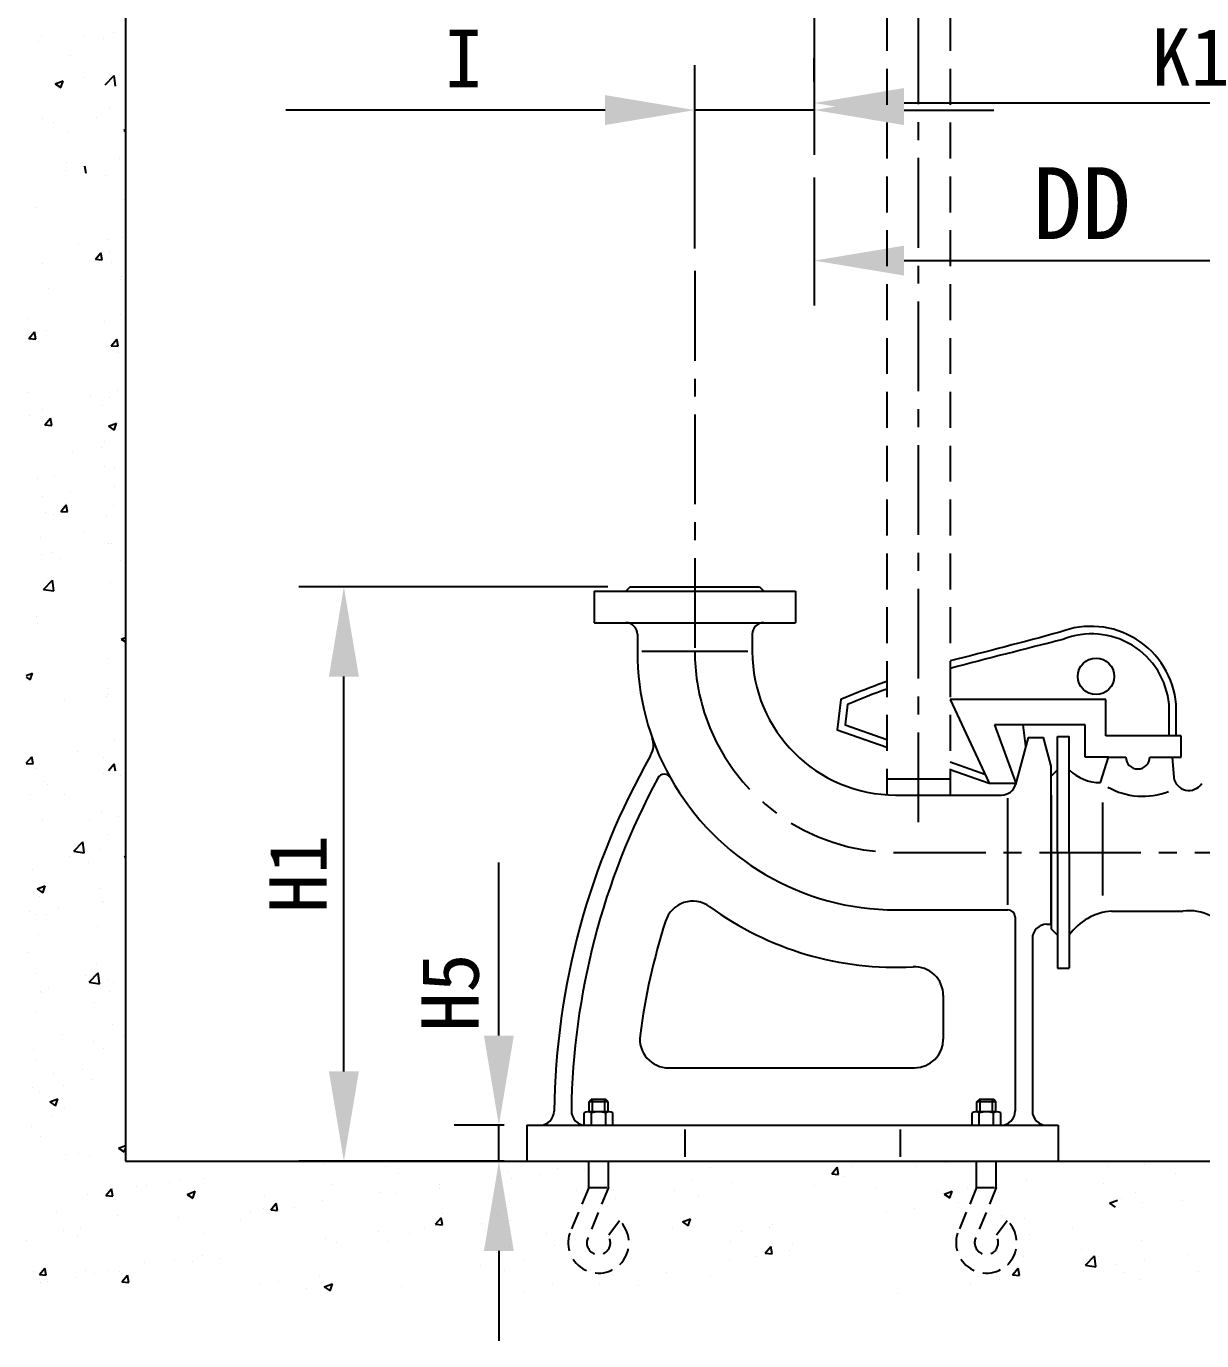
# Model space of a CAD drawing. Extents: x 1620 to 2878, y -792 to 791.
# Drawn here: x 1661.14 to 1693.87, y 486.06 to 522.67 of the extents above; entities that cross this region are included whole.
import ezdxf
from ezdxf.enums import TextEntityAlignment as Align

# ---------------------------------------------------------------- set-up
doc = ezdxf.new("R2010")
doc.units = 0
doc.header["$MEASUREMENT"] = 0
doc.linetypes.add('CENTERX2', pattern=[4, 2.5, -0.5, 0.5, -0.5])
doc.linetypes.add('DASHEDX2', pattern=[1.5, 1, -0.5])
doc.layers.get('0').update_dxf_attribs({"linetype": 'CONTINUOUS'})
doc.layers.get('DEFPOINTS').update_dxf_attribs({"linetype": 'CONTINUOUS'})
for name, color, linetype in [('1', 7, 'CONTINUOUS'), ('2', 1, 'CONTINUOUS'), ('3', 2, 'DASHEDX2'), ('5', 4, 'CENTERX2')]:
    doc.layers.add(name, color=color, linetype=linetype)
doc.styles.get("Standard").update_dxf_attribs({"font": 'SimSun.ttf', "width": 0.6})
doc.dimstyles.get("Standard").update_dxf_attribs({"dimtxt": 0.18, "dimasz": 0.18, "dimexe": 0.18, "dimexo": 0.0625, "dimgap": 0.09, "dimtad": 0, "dimtih": 1, "dimtoh": 1, "dimdec": 4, "dimzin": 0, "dimdsep": 46, "dimtxsty": 'Standard', "dimcen": 0.09, "dimadec": 0, "dimazin": 0, "dimtfac": 1, "dimtdec": 4, "dimtofl": 0, "dimtmove": 0, "dimatfit": 3, "dimfxl": 0, "dimtolj": 1, "dimtzin": 0, "dimarcsym": 0})

# ---------------------------------------------------------------- blocks, each defined once
blk = doc.blocks.new('*D393')
at = {"layer": '2', "color": 0, "lineweight": -2}
for p, q in [((1683.08, 534.039), (1683.08, 519.091)), ((1679.753, 516.484), (1679.753, 521.591)), ((1677.253, 520.341), (1668.367, 520.341)), ((1683.08, 520.341), (1679.753, 520.341)), ((1685.58, 520.341), (1688.08, 520.341))]:
    blk.add_line(p, q, dxfattribs=at)
at = {"layer": '2', "color": 0}
for points in [[(1677.253, 520.757), (1677.253, 519.924), (1679.753, 520.341)], [(1685.58, 520.757), (1685.58, 519.924), (1683.08, 520.341)]]:
    blk.add_solid(points, dxfattribs=at)
at = {"layer": 'DEFPOINTS', "color": 0}
for p in [(1683.08, 534.664), (1679.753, 520.341), (1679.753, 515.859)]:
    blk.add_point(p, dxfattribs=at)
at = {"layer": '2', "color": 0, "insert": (1669.526, 522.222), "char_height": 2.5, "attachment_point": 5}
blk.add_mtext('\\A1;{ }', dxfattribs=at)
blk = doc.blocks.new('*D394')
at = {"layer": '2', "color": 0, "lineweight": -2}
for p, q in [((1683.08, 521.141), (1683.08, 521.788)), ((1704.044, 500.266), (1704.044, 521.788)), ((1685.58, 520.538), (1701.544, 520.538))]:
    blk.add_line(p, q, dxfattribs=at)
at = {"layer": '2', "color": 0}
for points in [[(1685.58, 520.954), (1685.58, 520.121), (1683.08, 520.538)], [(1701.544, 520.954), (1701.544, 520.121), (1704.044, 520.538)]]:
    blk.add_solid(points, dxfattribs=at)
at = {"layer": 'DEFPOINTS', "color": 0}
for p in [(1683.08, 520.516), (1704.044, 520.538), (1704.044, 499.641)]:
    blk.add_point(p, dxfattribs=at)
at = {"layer": '2', "color": 0, "insert": (1693.562, 522.42), "char_height": 2.5, "attachment_point": 5}
blk.add_mtext('\\A1;{ }', dxfattribs=at)
blk = doc.blocks.new('*D395')
at = {"layer": '2', "color": 0, "lineweight": -2}
for p, q in [((1674.297, 494.562), (1674.297, 499.379)), ((1674.448, 492.062), (1673.047, 492.062)), ((1674.297, 491.062), (1674.297, 492.062)), ((1674.448, 491.062), (1673.047, 491.062)), ((1674.297, 488.562), (1674.297, 486.062))]:
    blk.add_line(p, q, dxfattribs=at)
at = {"layer": '2', "color": 0}
for points in [[(1673.88, 494.562), (1674.713, 494.562), (1674.297, 492.062)], [(1673.88, 488.562), (1674.713, 488.562), (1674.297, 491.062)]]:
    blk.add_solid(points, dxfattribs=at)
at = {"layer": 'DEFPOINTS', "color": 0}
for p in [(1674.297, 492.062), (1675.073, 492.062), (1675.073, 491.062)]:
    blk.add_point(p, dxfattribs=at)
at = {"layer": '2', "color": 0, "insert": (1672.415, 498.221), "char_height": 2.5, "attachment_point": 5, "rotation": 90}
blk.add_mtext('\\A1;{ }', dxfattribs=at)
blk = doc.blocks.new('*D396')
at = {"layer": '2', "color": 0, "lineweight": -2}
for p, q in [((1677.328, 507.062), (1668.73, 507.062)), ((1669.98, 493.562), (1669.98, 504.562)), ((1674.448, 491.062), (1668.73, 491.062))]:
    blk.add_line(p, q, dxfattribs=at)
at = {"layer": '2', "color": 0}
for points in [[(1669.563, 504.562), (1670.397, 504.562), (1669.98, 507.062)], [(1669.563, 493.562), (1670.397, 493.562), (1669.98, 491.062)]]:
    blk.add_solid(points, dxfattribs=at)
at = {"layer": 'DEFPOINTS', "color": 0}
for p in [(1669.98, 507.062), (1677.953, 507.062), (1675.073, 491.062)]:
    blk.add_point(p, dxfattribs=at)
at = {"layer": '2', "color": 0, "insert": (1668.098, 499.062), "char_height": 2.5, "attachment_point": 5, "rotation": 90}
blk.add_mtext('\\A1;{ }', dxfattribs=at)
blk = doc.blocks.new('*D406')
at = {"layer": '2', "color": 0, "lineweight": -2}
for p, q in [((1683.08, 518.466), (1683.08, 514.898)), ((1697.979, 512.477), (1697.979, 517.398)), ((1685.58, 516.148), (1695.479, 516.148))]:
    blk.add_line(p, q, dxfattribs=at)
at = {"layer": '2', "color": 0}
for points in [[(1685.58, 516.565), (1685.58, 515.731), (1683.08, 516.148)], [(1695.479, 516.565), (1695.479, 515.731), (1697.979, 516.148)]]:
    blk.add_solid(points, dxfattribs=at)
at = {"layer": 'DEFPOINTS', "color": 0}
for p in [(1683.08, 519.091), (1697.979, 516.148), (1697.979, 511.852)]:
    blk.add_point(p, dxfattribs=at)

msp = doc.modelspace()

# ---------------------------------------------------------------- linework, layer by layer
at = {"layer": '1'}
for p, q in [((1663.89678, 534.66408), (1663.89678, 491.06232)), ((1663.89678, 534.66408), (1663.89678, 502.22232)), ((1663.56866, 522.50673), (1663.56866, 522.50673)), ((1661.47831, 522.24891), (1661.47831, 522.24891)), ((1661.57318, 522.39382), (1661.57318, 522.39382)), ((1662.76757, 522.40127), (1662.76757, 522.40127)), ((1663.28142, 522.32164), (1663.28142, 522.32164)), ((1662.35826, 521.86553), (1662.35826, 521.86553)), ((1661.92575, 521.13915), (1661.92575, 521.13915)), ((1661.94057, 521.07362), (1662.16462, 521.15963)), ((1661.94057, 521.07362), (1662.09974, 520.96626)), ((1661.97006, 521.12489), (1661.97006, 521.12489)), ((1662.09969, 520.9663), (1662.16458, 521.15967)), ((1662.72684, 521.24462), (1662.72684, 521.24462)), ((1663.33254, 521.04817), (1663.58178, 521.30793)), ((1663.61709, 521.00407), (1663.58173, 521.30798)), ((1663.67829, 521.05272), (1663.67829, 521.05272)), ((1663.46718, 520.42644), (1663.46718, 520.42644)), ((1661.60099, 520.1061), (1661.60099, 520.1061)), ((1661.88501, 519.9825), (1661.88501, 519.9825)), ((1663.09695, 520.14205), (1663.09695, 520.14205)), ((1662.28044, 519.73501), (1662.28044, 519.73501)), ((1663.85067, 519.78524), (1663.89678, 519.80294)), ((1663.85067, 519.78524), (1663.89678, 519.75414)), ((1662.25513, 518.87994), (1662.25513, 518.87994)), ((1663.72985, 518.98769), (1663.72985, 518.98769)), ((1662.24152, 518.66975), (1662.24152, 518.66975)), ((1662.80641, 518.57453), (1662.76941, 518.77512)), ((1663.33507, 518.51712), (1663.33507, 518.51712)), ((1663.86465, 517.84441), (1663.86465, 517.84441)), ((1661.41331, 517.61782), (1661.41331, 517.61782)), ((1662.59245, 516.62177), (1662.59245, 516.62177)), ((1663.39354, 516.72723), (1663.39354, 516.72723)), ((1663.82574, 516.77915), (1663.82574, 516.77915)), ((1663.05919, 516.18421), (1663.21346, 516.36806)), ((1663.25041, 516.16752), (1663.21341, 516.3681)), ((1663.45775, 516.37431), (1663.45775, 516.37431)), ((1661.59155, 516.05397), (1661.59155, 516.05397)), ((1663.05919, 516.18421), (1663.25046, 516.16748)), ((1663.50357, 516.08358), (1663.50357, 516.08358)), ((1663.76366, 515.62467), (1663.76366, 515.62467)), ((1663.78683, 515.71389), (1663.78683, 515.71389)), ((1661.75063, 515.35965), (1661.75063, 515.35965)), ((1661.1587, 514.52917), (1661.1587, 514.52917)), ((1663.32563, 514.46498), (1663.32563, 514.46498)), ((1663.74792, 514.64863), (1663.74792, 514.64863)), ((1661.20796, 513.978), (1661.36223, 514.16185)), ((1661.39918, 513.96131), (1661.36218, 514.1619)), ((1661.45943, 514.14465), (1661.45943, 514.14465)), ((1661.70989, 514.203), (1661.70989, 514.203)), ((1661.20796, 513.978), (1661.39923, 513.96127)), ((1663.50319, 513.77719), (1663.65746, 513.96105)), ((1663.50319, 513.77719), (1663.69446, 513.76046)), ((1663.69441, 513.7605), (1663.65741, 513.96109)), ((1663.709, 513.58337), (1663.709, 513.58337)), ((1661.21026, 512.46414), (1661.21026, 512.46414)), ((1662.91849, 512.39197), (1662.91849, 512.39197)), ((1663.44831, 512.32218), (1663.44831, 512.32218)), ((1663.67009, 512.51811), (1663.67009, 512.51811)), ((1661.58212, 512.00184), (1661.58212, 512.00184)), ((1663.25915, 512.10438), (1663.25915, 512.10438)), ((1661.23819, 511.83832), (1661.23819, 511.83832)), ((1661.65197, 511.57099), (1661.80624, 511.75484)), ((1661.65197, 511.57099), (1661.84324, 511.55425)), ((1661.84318, 511.5543), (1661.80618, 511.75488)), ((1663.42494, 511.53542), (1663.649, 511.62143)), ((1663.42494, 511.53542), (1663.58412, 511.42806)), ((1663.58406, 511.4281), (1663.64895, 511.62147)), ((1663.31536, 511.12304), (1663.31536, 511.12304)), ((1663.63118, 511.45285), (1663.63118, 511.45285)), ((1662.41733, 510.84226), (1662.41733, 510.84226)), ((1663.21841, 510.94773), (1663.21841, 510.94773)), ((1663.31619, 510.41285), (1663.31619, 510.41285)), ((1663.59227, 510.38759), (1663.59227, 510.38759)), ((1661.45, 510.09252), (1661.45, 510.09252)), ((1661.93023, 510.14767), (1661.93023, 510.14767)), ((1662.37659, 509.68561), (1662.37659, 509.68561)), ((1663.58853, 509.84517), (1663.58853, 509.84517)), ((1661.5755, 509.58015), (1661.5755, 509.58015)), ((1662.09597, 509.16397), (1662.25024, 509.34782)), ((1662.21677, 509.3899), (1662.21677, 509.3899)), ((1662.28719, 509.14728), (1662.25019, 509.34787)), ((1663.55336, 509.32233), (1663.55336, 509.32233)), ((1661.65869, 509.1302), (1661.65869, 509.1302)), ((1661.89132, 509.08241), (1661.89132, 509.08241)), ((1662.09597, 509.16397), (1662.28724, 509.14724)), ((1663.36692, 509.05802), (1663.36692, 509.05802)), ((1662.74671, 508.58305), (1662.74671, 508.58305)), ((1661.53477, 508.42349), (1661.53477, 508.42349)), ((1663.43888, 508.27004), (1663.43888, 508.27004)), ((1663.51445, 508.25707), (1663.51445, 508.25707)), ((1661.57268, 507.94971), (1661.57268, 507.94971)), ((1661.85241, 508.01715), (1661.85241, 508.01715)), ((1662.05557, 507.86127), (1662.05557, 507.86127)), ((1663.7638, 507.7891), (1663.7638, 507.7891)), ((1661.61438, 506.99047), (1661.86362, 507.25023)), ((1661.89892, 506.94638), (1661.86356, 507.25028)), ((1661.90489, 507.32093), (1661.90489, 507.32093)), ((1663.47553, 507.19181), (1663.47553, 507.19181)), ((1661.61438, 506.99047), (1661.89898, 506.94633)), ((1661.8135, 506.95189), (1661.8135, 506.95189)), ((1663.88511, 506.43034), (1663.88511, 506.43034)), ((1661.43242, 506.22609), (1661.43242, 506.22609)), ((1661.44056, 506.04038), (1661.44056, 506.04038)), ((1663.77783, 505.60608), (1663.89678, 505.65174)), ((1663.81536, 505.72407), (1663.81536, 505.72407)), ((1663.77783, 505.60608), (1663.89678, 505.52585)), ((1681.23257, 505.26232), (1678.28198, 505.26232)), ((1663.39771, 505.06129), (1663.39771, 505.06129)), ((1661.13629, 504.59209), (1661.31318, 504.65999)), ((1661.13629, 504.54216), (1661.24829, 504.46662)), ((1661.24823, 504.46666), (1661.31312, 504.66003)), ((1663.42944, 504.21791), (1663.42944, 504.21791)), ((1662.20147, 503.90611), (1662.20147, 503.90611)), ((1663.3588, 503.99603), (1663.3588, 503.99603)), ((1663.41341, 504.06566), (1663.41341, 504.06566)), ((1686.86589, 503.92424), (1687.94873, 501.59263)), ((1691.19723, 503.92424), (1686.86589, 503.92424)), ((1691.19723, 502.9105), (1691.19723, 503.92424)), ((1688.09888, 503.21462), (1688.69273, 501.59263)), ((1690.62198, 503.21462), (1688.09888, 503.21462)), ((1688.96903, 502.62378), (1688.8969, 503.21462)), ((1690.62198, 502.32071), (1690.62198, 503.21462)), ((1663.58908, 502.81996), (1663.58908, 502.81996)), ((1689.85339, 502.88792), (1690.18206, 502.88792)), ((1689.85339, 499.66232), (1689.85339, 502.88792)), ((1690.18206, 499.66232), (1690.18206, 502.88792)), ((1693.29523, 502.9105), (1691.19723, 502.9105)), ((1693.29523, 502.32071), (1693.29523, 502.9105)), ((1661.13629, 502.14795), (1661.28702, 502.32758)), ((1661.32396, 502.12704), (1661.28696, 502.32763)), ((1662.55556, 502.4623), (1662.55556, 502.4623)), ((1661.13629, 502.14343), (1661.32402, 502.127)), ((1661.43113, 501.98825), (1661.43113, 501.98825)), ((1663.29732, 502.30859), (1663.29732, 502.30859)), ((1663.42798, 501.94293), (1663.58225, 502.12678)), ((1663.61919, 501.92624), (1663.58219, 502.12682)), ((1689.67295, 499.66232), (1689.67295, 502.06232)), ((1689.85339, 501.96632), (1689.67295, 501.78588)), ((1691.2691, 502.32071), (1690.62198, 502.32071)), ((1691.04796, 501.61052), (1691.2691, 502.32071)), ((1691.2691, 502.32071), (1691.75547, 502.32071)), ((1692.42079, 502.32071), (1693.04653, 502.32071)), ((1693.04653, 502.32071), (1693.29523, 502.32071)), ((1693.04653, 502.32071), (1693.08873, 501.75184)), ((1661.61894, 501.62559), (1661.61894, 501.62559)), ((1663.28098, 501.86551), (1663.28098, 501.86551)), ((1663.75073, 501.80749), (1663.75073, 501.80749)), ((1686.85931, 501.70465), (1685.09931, 501.70465)), ((1687.94873, 501.59263), (1688.69273, 501.59263)), ((1661.24421, 501.26555), (1661.24421, 501.26555)), ((1661.72977, 501.54143), (1661.72977, 501.54143)), ((1662.19789, 501.28564), (1662.19789, 501.28564)), ((1688.47295, 498.20764), (1688.47295, 501.17275)), ((1691.10366, 501.05396), (1691.10366, 498.46583)), ((1661.58003, 500.56033), (1661.58003, 500.56033)), ((1662.90891, 500.54538), (1662.90891, 500.54538)), ((1663.24207, 500.80025), (1663.24207, 500.80025)), ((1663.70999, 500.65084), (1663.70999, 500.65084)), ((1663.42001, 500.16578), (1663.42001, 500.16578)), ((1662.46288, 499.69679), (1662.71213, 499.95655)), ((1662.74742, 499.6527), (1662.71206, 499.9566)), ((1662.32929, 499.55819), (1662.32929, 499.55819)), ((1662.46288, 499.69679), (1662.74748, 499.65265)), ((1663.20315, 499.73499), (1663.20315, 499.73499)), ((1663.87199, 499.53591), (1663.89678, 499.56546)), ((1663.87199, 499.53591), (1663.89678, 499.53374)), ((1689.67295, 499.66232), (1689.67295, 497.53876)), ((1689.85339, 499.66232), (1689.85339, 496.43672)), ((1690.18206, 499.66232), (1690.18206, 496.43672)), ((1661.29577, 499.20052), (1661.29577, 499.20052)), ((1662.86817, 499.38872), (1662.86817, 499.38872)), ((1661.442, 498.64464), (1661.66606, 498.73065)), ((1661.60111, 498.53732), (1661.666, 498.73069)), ((1663.16424, 498.66973), (1663.16424, 498.66973)), ((1661.442, 498.64464), (1661.60118, 498.53728)), ((1661.5022, 498.4298), (1661.5022, 498.4298)), ((1661.22526, 498.02114), (1661.22526, 498.02114)), ((1661.42169, 497.93612), (1661.42169, 497.93612)), ((1661.69264, 497.9316), (1661.69264, 497.9316)), ((1662.02635, 498.12661), (1662.02635, 498.12661)), ((1663.23829, 498.28616), (1663.23829, 498.28616)), ((1663.28789, 498.25646), (1663.28789, 498.25646)), ((1691.36022, 498.02663), (1693.3447, 498.02663)), ((1663.12533, 497.60447), (1663.12533, 497.60447)), ((1661.46329, 497.36454), (1661.46329, 497.36454)), ((1689.85339, 497.35832), (1689.67295, 497.53876)), ((1661.18453, 496.86449), (1661.18453, 496.86449)), ((1663.08642, 496.53921), (1663.08642, 496.53921)), ((1661.42438, 496.29928), (1661.42438, 496.29928)), ((1662.77772, 496.22424), (1662.77772, 496.22424)), ((1662.88714, 496.04995), (1663.13638, 496.30971)), ((1663.17167, 496.00586), (1663.13631, 496.30976)), ((1663.41057, 496.11365), (1663.41057, 496.11365)), ((1689.85339, 496.43672), (1690.18206, 496.43672)), ((1661.54437, 495.79331), (1661.54437, 495.79331)), ((1661.55465, 495.76193), (1661.55465, 495.76193)), ((1661.7442, 495.86657), (1661.7442, 495.86657)), ((1662.88714, 496.04995), (1663.17174, 496.00581)), ((1663.45243, 495.7944), (1663.45243, 495.7944)), ((1663.57561, 496.02799), (1663.57561, 496.02799)), ((1663.04751, 495.47395), (1663.04751, 495.47395)), ((1661.38547, 495.23402), (1661.38547, 495.23402)), ((1663.53487, 494.87134), (1663.53487, 494.87134)), ((1662.14108, 494.59765), (1662.14108, 494.59765)), ((1663.0086, 494.40869), (1663.0086, 494.40869)), ((1663.84931, 494.52547), (1663.84931, 494.52547)), ((1661.34656, 494.16876), (1661.34656, 494.16876)), ((1663.27845, 494.20432), (1663.27845, 494.20432)), ((1661.41225, 493.88399), (1661.41225, 493.88399)), ((1662.69305, 493.60922), (1662.69305, 493.60922)), ((1661.89196, 493.50376), (1661.89196, 493.50376)), ((1662.17902, 493.18137), (1662.17902, 493.18137)), ((1662.96968, 493.34343), (1662.96968, 493.34343)), ((1661.30765, 493.1035), (1661.30765, 493.1035)), ((1661.51792, 492.96247), (1661.51792, 492.96247)), ((1661.79488, 492.7153), (1662.01894, 492.80131)), ((1661.79488, 492.7153), (1661.95406, 492.60794)), ((1661.95399, 492.60798), (1662.01888, 492.80135)), ((1662.19264, 492.53263), (1662.19264, 492.53263)), ((1661.85123, 492.3471), (1661.85123, 492.3471)), ((1661.26874, 492.03824), (1661.26874, 492.03824)), ((1661.53494, 491.74118), (1661.53494, 491.74118)), ((1676.8072, 492.06232), (1677.33869, 492.06232)), ((1687.6072, 492.06232), (1688.13869, 492.06232)), ((1663.70499, 491.42692), (1663.89678, 491.50054)), ((1663.70499, 491.42692), (1663.86416, 491.31955)), ((1663.86409, 491.3196), (1663.89678, 491.41701)), ((1662.22135, 491.24454), (1662.22135, 491.24454)), ((1662.58951, 491.2637), (1662.58951, 491.2637)), ((1662.89186, 491.21291), (1662.89186, 491.21291)), ((1667.71421, 491.04717), (1667.71421, 491.04717)), ((1669.41732, 491.04306), (1669.41732, 491.04306)), ((1669.42244, 490.975), (1669.42244, 490.975)), ((1669.44751, 491.04459), (1669.44751, 491.04459)), ((1673.36676, 491.05126), (1673.36676, 491.05126)), ((1686.72187, 491.01623), (1686.72187, 491.01623)), ((1692.26447, 490.97245), (1692.26447, 490.97245)), ((1671.13067, 490.90282), (1671.13067, 490.90282)), ((1671.50057, 490.73092), (1671.50057, 490.73092)), ((1674.29979, 490.64789), (1674.29979, 490.64789)), ((1674.54713, 490.75847), (1674.54713, 490.75847)), ((1675.46172, 490.68509), (1675.46172, 490.68509)), ((1675.91613, 490.85275), (1675.91613, 490.85275)), ((1676.67366, 490.84465), (1676.67366, 490.84465)), ((1680.18746, 490.89241), (1680.18746, 490.89241)), ((1683.56586, 490.70841), (1683.72013, 490.89226)), ((1683.56586, 490.70841), (1683.75713, 490.69168)), ((1683.75706, 490.69171), (1683.72006, 490.89229)), ((1683.89982, 490.6447), (1683.89982, 490.6447)), ((1684.10363, 490.92283), (1684.10363, 490.92283)), ((1685.92078, 490.91076), (1685.92078, 490.91076)), ((1691.25251, 490.9051), (1691.25251, 490.9051)), ((1693.14694, 490.71082), (1693.14694, 490.71082)), ((1663.35277, 490.10866), (1663.50704, 490.29251)), ((1663.40048, 490.24849), (1663.40048, 490.24849)), ((1663.54397, 490.09197), (1663.50697, 490.29255)), ((1664.20157, 490.35395), (1664.20157, 490.35395)), ((1664.49595, 490.37296), (1664.49595, 490.37296)), ((1665.13521, 490.47253), (1665.13521, 490.47253)), ((1665.41351, 490.51351), (1665.41351, 490.51351)), ((1666.11229, 490.57782), (1666.11229, 490.57782)), ((1669.63437, 490.41059), (1669.63437, 490.41059)), ((1672.63967, 490.31356), (1672.63967, 490.31356)), ((1672.65679, 490.42258), (1672.65679, 490.42258)), ((1674.66063, 490.57963), (1674.66063, 490.57963)), ((1679.18225, 490.25273), (1679.18225, 490.25273)), ((1679.67183, 490.54195), (1679.67183, 490.54195)), ((1680.79859, 490.45759), (1680.79859, 490.45759)), ((1683.08829, 490.39759), (1683.08829, 490.39759)), ((1684.79652, 490.32542), (1684.79652, 490.32542)), ((1686.50476, 490.25324), (1686.50476, 490.25324)), ((1688.9861, 490.52767), (1688.9861, 490.52767)), ((1691.12598, 490.44475), (1691.12598, 490.44475)), ((1662.85295, 490.14765), (1662.85295, 490.14765)), ((1663.26901, 490.15219), (1663.26901, 490.15219)), ((1663.35277, 490.10866), (1663.54404, 490.09193)), ((1665.61509, 490.13854), (1665.83915, 490.22455)), ((1665.61509, 490.13854), (1665.77427, 490.03117)), ((1665.77419, 490.03121), (1665.83908, 490.22459)), ((1667.76817, 490.09025), (1667.76817, 490.09025)), ((1667.94324, 489.70705), (1668.09751, 489.8909)), ((1668.13444, 489.69035), (1668.09744, 489.89094)), ((1669.37841, 489.9778), (1669.37841, 489.9778)), ((1670.99475, 490.18266), (1670.99475, 490.18266)), ((1671.42773, 490.15401), (1671.42773, 490.15401)), ((1674.58887, 489.9314), (1674.58887, 489.9314)), ((1679.86583, 490.11361), (1679.86583, 490.11361)), ((1686.69906, 490.14552), (1686.92312, 490.23152)), ((1686.69906, 490.14552), (1686.85823, 490.03815)), ((1686.85816, 490.03817), (1686.92305, 490.23155)), ((1691.29787, 489.88924), (1691.52193, 489.97524)), ((1691.29787, 489.88924), (1691.45705, 489.78187)), ((1691.62945, 490.03672), (1691.62945, 490.03672)), ((1692.01928, 490.20248), (1692.01928, 490.20248)), ((1692.22556, 489.90719), (1692.22556, 489.90719)), ((1693.33768, 489.96454), (1693.33768, 489.96454)), ((1661.96636, 489.62852), (1661.96636, 489.62852)), ((1663.67459, 489.55634), (1663.67459, 489.55634)), ((1667.39374, 489.62292), (1667.39374, 489.62292)), ((1667.73541, 489.75248), (1667.73541, 489.75248)), ((1667.94324, 489.70705), (1668.13451, 489.69031)), ((1668.60568, 489.78248), (1668.60568, 489.78248)), ((1672.72268, 489.61106), (1672.72268, 489.61106)), ((1674.26088, 489.58263), (1674.26088, 489.58263)), ((1685.07896, 489.64865), (1685.07896, 489.64865)), ((1685.88005, 489.75411), (1685.88005, 489.75411)), ((1662.64107, 489.19868), (1662.64107, 489.19868)), ((1665.38282, 489.48417), (1665.38282, 489.48417)), ((1667.09106, 489.41199), (1667.09106, 489.41199)), ((1672.21575, 489.19546), (1672.21575, 489.19546)), ((1672.5337, 489.30543), (1672.68797, 489.48928)), ((1672.5337, 489.30543), (1672.72497, 489.2887)), ((1672.61788, 489.35732), (1672.61788, 489.35732)), ((1672.7249, 489.28873), (1672.6879, 489.48932)), ((1673.81881, 489.31751), (1673.81881, 489.31751)), ((1674.6199, 489.42297), (1674.6199, 489.42297)), ((1679.14334, 489.18747), (1679.14334, 489.18747)), ((1679.41153, 489.3697), (1679.63559, 489.45571)), ((1679.41153, 489.3697), (1679.57071, 489.26233)), ((1679.57064, 489.26236), (1679.63552, 489.45573)), ((1681.84606, 489.22303), (1681.84606, 489.22303)), ((1681.92154, 489.30342), (1681.92154, 489.30342)), ((1688.94718, 489.46241), (1688.94718, 489.46241)), ((1690.28416, 489.18263), (1690.28416, 489.18263)), ((1661.152, 488.84246), (1661.152, 488.84246)), ((1662.16959, 489.12924), (1662.16959, 489.12924)), ((1662.55866, 488.98637), (1662.55866, 488.98637)), ((1666.05754, 489.05433), (1666.05754, 489.05433)), ((1669.474, 488.90997), (1669.474, 488.90997)), ((1669.78482, 488.78642), (1669.78482, 488.78642)), ((1670.95584, 489.1174), (1670.95584, 489.1174)), ((1671.18223, 488.8378), (1671.18223, 488.8378)), ((1671.79785, 489.05144), (1671.79785, 489.05144)), ((1673.92398, 489.12329), (1673.92398, 489.12329)), ((1675.63221, 489.05111), (1675.63221, 489.05111)), ((1680.75691, 488.83458), (1680.75691, 488.83458)), ((1681.04497, 489.11756), (1681.04497, 489.11756)), ((1689.07222, 489.02308), (1689.07222, 489.02308)), ((1692.18665, 488.84193), (1692.18665, 488.84193)), ((1666.03447, 488.4473), (1666.03447, 488.4473)), ((1674.22197, 488.51737), (1674.22197, 488.51737)), ((1674.5987, 488.69345), (1674.5987, 488.69345)), ((1675.83831, 488.72223), (1675.83831, 488.72223)), ((1681.71463, 488.50221), (1681.8689, 488.68606)), ((1681.71463, 488.50221), (1681.9059, 488.48547)), ((1681.90583, 488.4855), (1681.86883, 488.68608)), ((1682.38281, 488.56699), (1682.38281, 488.56699)), ((1682.46514, 488.76241), (1682.46514, 488.76241)), ((1690.52461, 488.60201), (1690.52461, 488.60201)), ((1690.63276, 488.16582), (1690.882, 488.42559)), ((1690.91729, 488.12171), (1690.88193, 488.42561)), ((1693.47633, 488.4516), (1693.47633, 488.4516)), ((1661.50154, 487.90245), (1661.65581, 488.0863)), ((1661.69274, 487.88576), (1661.65574, 488.08635)), ((1664.41812, 488.24244), (1664.41812, 488.24244)), ((1665.25789, 488.32972), (1665.25789, 488.32972)), ((1665.75083, 488.25534), (1665.75083, 488.25534)), ((1666.55192, 488.3608), (1666.55192, 488.3608)), ((1673.77808, 488.16086), (1673.77808, 488.16086)), ((1674.99002, 488.32041), (1674.99002, 488.32041)), ((1680.72077, 488.32707), (1680.72077, 488.32707)), ((1681.43162, 488.40475), (1681.43162, 488.40475)), ((1688.60033, 487.89979), (1688.7546, 488.08364)), ((1688.79153, 487.88307), (1688.75453, 488.08366)), ((1688.90827, 488.39715), (1688.90827, 488.39715)), ((1690.63276, 488.16582), (1690.91736, 488.12168)), ((1691.0063, 488.40153), (1691.0063, 488.40153)), ((1691.4633, 488.18658), (1691.4633, 488.18658)), ((1692.26439, 488.29205), (1692.26439, 488.29205)), ((1661.32971, 488.00193), (1661.32971, 488.00193)), ((1661.50154, 487.90245), (1661.69281, 487.88572)), ((1661.5255, 487.68905), (1661.5255, 487.68905)), ((1661.71684, 487.72425), (1661.71684, 487.72425)), ((1662.51793, 487.82972), (1662.51793, 487.82972)), ((1662.77513, 488.01713), (1662.77513, 488.01713)), ((1663.03795, 487.92975), (1663.03795, 487.92975)), ((1663.3917, 488.00938), (1663.3917, 488.00938)), ((1663.72987, 487.98927), (1663.72987, 487.98927)), ((1663.79678, 487.70165), (1663.95105, 487.8855)), ((1663.79678, 487.70165), (1663.98805, 487.68491)), ((1663.98797, 487.68495), (1663.95097, 487.88554)), ((1668.16264, 487.71323), (1668.16264, 487.71323)), ((1669.30059, 487.84728), (1669.30059, 487.84728)), ((1674.45675, 488.02207), (1674.45675, 488.02207)), ((1677.46143, 487.8969), (1677.46143, 487.8969)), ((1678.95591, 487.96013), (1678.95591, 487.96013)), ((1680.20315, 487.85544), (1680.20315, 487.85544)), ((1688.2304, 487.76096), (1688.2304, 487.76096)), ((1691.68101, 487.97169), (1691.68101, 487.97169)), ((1692.14774, 487.77667), (1692.14774, 487.77667)), ((1693.79074, 488.00198), (1693.79074, 488.00198)), ((1667.65759, 487.62196), (1667.65759, 487.62196)), ((1668.943, 487.52431), (1668.943, 487.52431)), ((1669.4353, 487.56178), (1669.65935, 487.64779)), ((1669.4353, 487.56178), (1669.59447, 487.45441)), ((1669.5944, 487.45445), (1669.65928, 487.64782)), ((1671.57911, 487.56887), (1671.57911, 487.56887)), ((1674.99557, 487.42452), (1674.99557, 487.42452)), ((1675.7994, 487.65697), (1675.7994, 487.65697)), ((1677.08972, 487.6398), (1677.08972, 487.6398)), ((1678.18219, 487.58938), (1678.18219, 487.58938)), ((1685.40835, 487.38943), (1685.40835, 487.38943)), ((1687.42931, 487.6555), (1687.42931, 487.6555))]:
    msp.add_line(p, q, dxfattribs=at)
at = {"layer": '1', "color": 7}
for p, q in [((1676.95295, 506.94232), (1679.75295, 506.94232)), ((1676.95295, 506.94232), (1676.95295, 506.06232)), ((1677.95295, 507.06232), (1677.83295, 506.94232)), ((1677.95295, 507.06232), (1679.75295, 507.06232)), ((1677.95295, 507.06232), (1679.51673, 507.06232)), ((1679.75295, 507.06232), (1681.55295, 507.06232)), ((1679.75295, 506.94232), (1682.55295, 506.94232)), ((1679.98917, 507.06232), (1681.55295, 507.06232)), ((1681.55295, 507.06232), (1681.67296, 506.94231)), ((1682.55295, 506.94232), (1682.55295, 506.06232)), ((1676.95295, 506.06232), (1679.75295, 506.06232)), ((1679.75295, 506.06232), (1682.55295, 506.06232)), ((1678.15295, 505.74232), (1678.15295, 505.26232)), ((1681.35295, 505.74232), (1681.35295, 505.26232)), ((1689.03295, 502.86232), (1688.68367, 501.55879)), ((1689.03295, 502.86232), (1689.45859, 502.86232)), ((1689.67295, 502.06232), (1689.45859, 502.86232)), ((1689.67295, 497.66232), (1689.67295, 502.06232)), ((1685.35295, 501.26232), (1688.2973, 501.26232)), ((1689.67295, 501.26232), (1689.67295, 498.06232)), ((1685.35295, 498.06232), (1688.47295, 498.06232)), ((1688.67295, 497.86232), (1688.67295, 492.46232)), ((1689.55295, 497.66232), (1689.67295, 497.66232)), ((1689.15295, 497.26232), (1689.15295, 492.46232)), ((1686.67295, 495.67641), (1686.67295, 494.46232)), ((1679.02096, 493.66232), (1685.87295, 493.66232)), ((1675.07295, 492.06232), (1677.75295, 492.06232)), ((1675.07295, 492.06232), (1675.07295, 491.06232)), ((1677.75295, 492.06232), (1689.87295, 492.06232)), ((1679.47295, 491.94232), (1679.47295, 491.18232)), ((1685.47295, 491.94232), (1685.47295, 491.18232)), ((1689.87295, 492.06232), (1689.87295, 491.06232)), ((1663.89678, 491.06232), (1717.91265, 491.06232))]:
    msp.add_line(p, q, dxfattribs=at)
at = {"layer": '1', "color": 7, "linetype": 'Continuous'}
for p, q in [((1676.52019, 492.06232), (1677.6257, 492.06232)), ((1687.32019, 492.06232), (1688.4257, 492.06232))]:
    msp.add_line(p, q, dxfattribs=at)
at = {"layer": '1', "ltscale": 0.5}
for p, q in [((1676.45507, 490.25173), (1676.45507, 490.25173)), ((1687.3431, 490.30235), (1687.3431, 490.30235)), ((1687.52012, 490.26443), (1687.52012, 490.26443)), ((1677.53926, 490.02742), (1677.53926, 490.02742)), ((1687.09199, 489.91367), (1687.09199, 489.91367)), ((1688.21299, 490.18107), (1688.21299, 490.18107)), ((1688.28689, 489.56181), (1688.28689, 489.56181)), ((1677.34045, 488.97894), (1677.34045, 488.97894)), ((1676.32295, 488.34241), (1676.32295, 488.34241)), ((1687.26527, 488.17183), (1687.26527, 488.17183)), ((1688.60033, 487.89979), (1688.7916, 487.88305))]:
    msp.add_line(p, q, dxfattribs=at)
at = {"layer": '1'}
for points in [[(1693.15987, 502.9105), (1693.15987, 503.78907, 0.49866721), (1689.92052, 505.79998, -0.0052716), (1686.85931, 504.99815)], [(1692.95987, 502.9105), (1692.95987, 503.7832, 0.50220348), (1690.00044, 505.59467, 0.0016833), (1686.85931, 504.78993)], [(1685.09931, 504.42535, 0.01252519), (1683.82042, 503.92424), (1683.7189, 503.07945), (1685.09931, 502.59423)], [(1685.09931, 504.21246, 0.01079149), (1684.00509, 503.78472), (1683.93662, 503.21492), (1685.09931, 502.80622)]]:
    msp.add_lwpolyline(points, format="xyb", dxfattribs=at)
for points in [[(1686.85931, 502.18757), (1687.83107, 501.84599)], [(1686.85931, 501.97557), (1687.94873, 501.59263)]]:
    msp.add_lwpolyline(points, dxfattribs=at)
msp.add_circle((1690.92653, 504.56628), 0.50687, dxfattribs=at)
at = {"layer": '1', "color": 7}
for centre, radius, start, end in [((1677.83295, 505.74232), 0.32, 0, 90), ((1681.67295, 505.74232), 0.32, 90, 180), ((1685.35295, 505.26232), 7.2, 180, 209.297734), ((1685.35295, 505.26232), 4, 180, 270), ((1678.00011, 502.65927), 0.6, 330.402213, 19.494974), ((1696.44199, 492.18377), 20.6094, 150.402213, 179.240334), ((1696.44199, 492.18377), 20.1294, 151.670353, 179.191046), ((1678.89949, 501.64114), 0.2, 29.297734, 151.670353), ((1685.35295, 505.26232), 7.2, 209.297734, 270), ((1688.2973, 501.66232), 0.4, 270, 345), ((1679.69773, 497.50484), 0.8, 53.907889, 162.370547), ((1685.35295, 505.26232), 8.8, 233.907889, 273.105041), ((1688.47295, 497.86232), 0.2, 0, 90), ((1696.44199, 492.18377), 18.3694, 162.370547, 172.548411), ((1689.55295, 497.26232), 0.4, 90, 180), ((1685.87295, 495.67641), 0.8, 0, 93.105041), ((1679.02096, 494.46232), 0.8, 172.548411, 270), ((1685.87295, 494.46232), 0.8, 270, 0), ((1675.43443, 492.46232), 0.4, 270, 359.240334), ((1676.71455, 492.46232), 0.4, 179.191046, 270), ((1688.27295, 492.46232), 0.4, 270, 0), ((1689.55295, 492.46232), 0.4, 180, 270)]:
    msp.add_arc(centre, radius, start, end, dxfattribs=at)
at = {"layer": '1'}
for centre, radius, start, end in [((1691.02978, 502.79786), 1.18747, 224.447737, 270.876921), ((1692.08813, 502.32071), 0.33266, 180, 0), ((1693.51195, 501.8186), 0.42845, 188.964223, 326.312899), ((1692.23343, 503.22564), 1.99797, 240.677311, 290.884996), ((1691.47095, 496.45879), 1.57175, 94.039786, 145.088227), ((1693.51971, 496.72734), 1.31102, 28.223801, 97.671337)]:
    msp.add_arc(centre, radius, start, end, dxfattribs=at)
at = {"layer": '3', "color": 2}
for p, q in [((1685.09931, 533.49137), (1685.09931, 501.27037)), ((1686.85931, 533.49137), (1686.85931, 501.26232)), ((1676.8072, 492.7176), (1676.86892, 492.77932)), ((1677.33869, 492.7176), (1676.8072, 492.7176)), ((1676.8072, 492.43353), (1676.8072, 492.7176)), ((1677.27697, 492.77932), (1676.86892, 492.77932)), ((1676.89966, 492.41452), (1676.89966, 492.77932)), ((1677.24623, 492.41452), (1677.24623, 492.77932)), ((1677.33869, 492.7176), (1677.27697, 492.77932)), ((1677.33869, 492.43353), (1677.33869, 492.7176)), ((1687.6072, 492.7176), (1687.66892, 492.77932)), ((1688.13869, 492.7176), (1687.6072, 492.7176)), ((1687.6072, 492.43353), (1687.6072, 492.7176)), ((1688.07697, 492.77932), (1687.66892, 492.77932)), ((1687.69966, 492.41452), (1687.69966, 492.77932)), ((1688.04623, 492.41452), (1688.04623, 492.77932)), ((1688.13869, 492.7176), (1688.07697, 492.77932)), ((1688.13869, 492.43353), (1688.13869, 492.7176)), ((1677.33869, 492.43353), (1676.8072, 492.43353)), ((1688.13869, 492.43353), (1687.6072, 492.43353))]:
    msp.add_line(p, q, dxfattribs=at)
at = {"layer": '3', "color": 2, "linetype": 'Continuous'}
for p, q in [((1676.67403, 492.06232), (1676.67403, 492.40718)), ((1676.87349, 492.06232), (1676.87349, 492.40718)), ((1677.2724, 492.06232), (1677.2724, 492.40718)), ((1677.47186, 492.06232), (1677.47186, 492.40718)), ((1687.47403, 492.06232), (1687.47403, 492.40718)), ((1687.67349, 492.06232), (1687.67349, 492.40718)), ((1688.0724, 492.06232), (1688.0724, 492.40718)), ((1688.27186, 492.06232), (1688.27186, 492.40718))]:
    msp.add_line(p, q, dxfattribs=at)
at = {"layer": '3', "color": 2, "linetype": 'Continuous', "ltscale": 0.5}
for p, q in [((1676.80082, 490.33062), (1676.80082, 491.06232)), ((1677.34507, 490.33062), (1677.34507, 491.06232)), ((1687.60082, 490.33062), (1687.60082, 491.06232)), ((1688.14507, 490.33062), (1688.14507, 491.06232))]:
    msp.add_line(p, q, dxfattribs=at)
at = {"layer": '3', "color": 2, "ltscale": 0.5}
for p, q in [((1676.80082, 490.33062), (1676.26901, 489.05521)), ((1677.34507, 490.33062), (1676.76056, 488.89426)), ((1676.80082, 490.33062), (1677.34507, 490.33062)), ((1687.60082, 490.33062), (1687.06901, 489.05521)), ((1688.14507, 490.33062), (1687.56056, 488.89426)), ((1687.60082, 490.33062), (1688.14507, 490.33062)), ((1677.6557, 489.40516), (1677.34206, 488.98071)), ((1688.4557, 489.40516), (1688.14206, 488.98071))]:
    msp.add_line(p, q, dxfattribs=at)
at = {"layer": '3', "color": 2, "linetype": 'Continuous'}
for centre, radius, start, end in [((1676.77376, 492.25284), 0.18376, 57.13278, 122.86722), ((1677.07295, 491.74565), 0.69094, 73, 107), ((1677.37213, 492.25284), 0.18376, 57.13278, 122.86722), ((1687.57376, 492.25284), 0.18376, 57.13278, 122.86722), ((1687.87295, 491.74565), 0.69094, 73, 107), ((1688.17213, 492.25284), 0.18376, 57.13278, 122.86722)]:
    msp.add_arc(centre, radius, start, end, dxfattribs=at)
at = {"layer": '3', "color": 2, "ltscale": 0.5}
for centre, radius, end in [((1677.07295, 488.79197), 0.84594, 46.458219), ((1687.87295, 488.79197), 0.84594, 46.458219), ((1677.07295, 488.79197), 0.32871, 35.04383), ((1687.87295, 488.79197), 0.32871, 35.04383)]:
    msp.add_arc(centre, radius, 161.86932, end, dxfattribs=at)
at = {"layer": '5', "color": 4}
msp.add_line((1685.97931, 500.50675), (1685.97931, 537.28078), dxfattribs=at)
at = {"layer": '5'}
for p, q in [((1679.75295, 515.85911), (1679.75295, 505.26232)), ((1685.35295, 499.66232), (1690.61958, 499.66232)), ((1689.67295, 499.66232), (1704.78987, 499.66232))]:
    msp.add_line(p, q, dxfattribs=at)
for start, end in [(180, 197.693425), (197.693425, 270)]:
    msp.add_arc((1685.35295, 505.26232), 5.6, start, end, dxfattribs=at)

# ---------------------------------------------------------------- texts
msp.add_attdef('I', (1672.76928, 520.97856), '', height=1.6)
for tag, height, p in [('K1', 1.6, (1693.56209, 520.53766)), ('DD', 2, (1690.52978, 516.14789))]:
    msp.add_attdef(tag, text='', height=height).set_placement(p, align=Align.BOTTOM_CENTER)
msp.add_attdef('H1', text='', height=1.6, rotation=90).set_placement((1669.97992, 499.06232), align=Align.BOTTOM_CENTER)
msp.add_attdef('H5', (1673.73528, 494.67488), '', height=1.6, rotation=90)

# ---------------------------------------------------------------- dimensions: what is measured, and where the dimension line sits
at = {"layer": '2'}
dim = msp.add_linear_dim(base=(1679.75295, 520.34055), p1=(1683.08025, 534.66408), p2=(1679.75295, 515.85911), text='{ }', dimstyle='Standard', override={"dimtxt": 2.5, "dimasz": 2.5, "dimexe": 1.25, "dimexo": 0.625, "dimgap": 0.625, "dimtad": 1, "dimtih": 0, "dimtoh": 0, "dimzin": 8, "dimlunit": 6, "dimcen": 2.5, "dimtofl": 1}, dxfattribs=at)
dim.commit()
dim.dimension.update_dxf_attribs({"geometry": '*D393', "text_midpoint": (1669.52572, 520.34055), "dimtype": 160})
for base, p1, p2, text, picture, middle in [((1704.04393, 520.53766), (1683.08025, 520.5161), (1704.04393, 499.64076), '{ }', '*D394', (1693.56209, 522.41961)), ((1697.97931, 516.14789), (1683.08025, 519.09055), (1697.97931, 511.85156), ' ', '*D406', (1690.52978, 516.14789))]:
    dim = msp.add_linear_dim(base=base, p1=p1, p2=p2, text=text, dimstyle='Standard', override={"dimtxt": 2.5, "dimasz": 2.5, "dimexe": 1.25, "dimexo": 0.625, "dimgap": 0.625, "dimtad": 1, "dimtih": 0, "dimtoh": 0, "dimzin": 8, "dimlunit": 6, "dimcen": 2.5, "dimtofl": 1}, dxfattribs=at)
    dim.commit()
    dim.dimension.update_dxf_attribs({"geometry": picture, "text_midpoint": middle})
dim = msp.add_linear_dim(base=(1669.97992, 507.06232), p1=(1675.07295, 491.06232), p2=(1677.95295, 507.06232), angle=90, text='{ }', dimstyle='Standard', override={"dimtxt": 2.5, "dimasz": 2.5, "dimexe": 1.25, "dimexo": 0.625, "dimgap": 0.625, "dimtad": 1, "dimtih": 0, "dimtoh": 0, "dimzin": 8, "dimlunit": 6, "dimcen": 2.5, "dimtofl": 1}, dxfattribs=at)
dim.commit()
dim.dimension.update_dxf_attribs({"geometry": '*D396', "text_midpoint": (1669.97992, 499.06232), "dimtype": 160})
dim = msp.add_linear_dim(base=(1674.29656, 492.06232), p1=(1675.07295, 491.06232), p2=(1675.07295, 492.06232), angle=90, text='{ }', dimstyle='Standard', override={"dimtxt": 2.5, "dimasz": 2.5, "dimexe": 1.25, "dimexo": 0.625, "dimgap": 0.625, "dimtad": 1, "dimtih": 0, "dimtoh": 0, "dimzin": 8, "dimlunit": 6, "dimcen": 2.5, "dimtofl": 1}, dxfattribs=at)
dim.commit()
dim.dimension.update_dxf_attribs({"geometry": '*D395', "text_midpoint": (1672.41462, 498.22065)})

doc.saveas('drawing.dxf')
